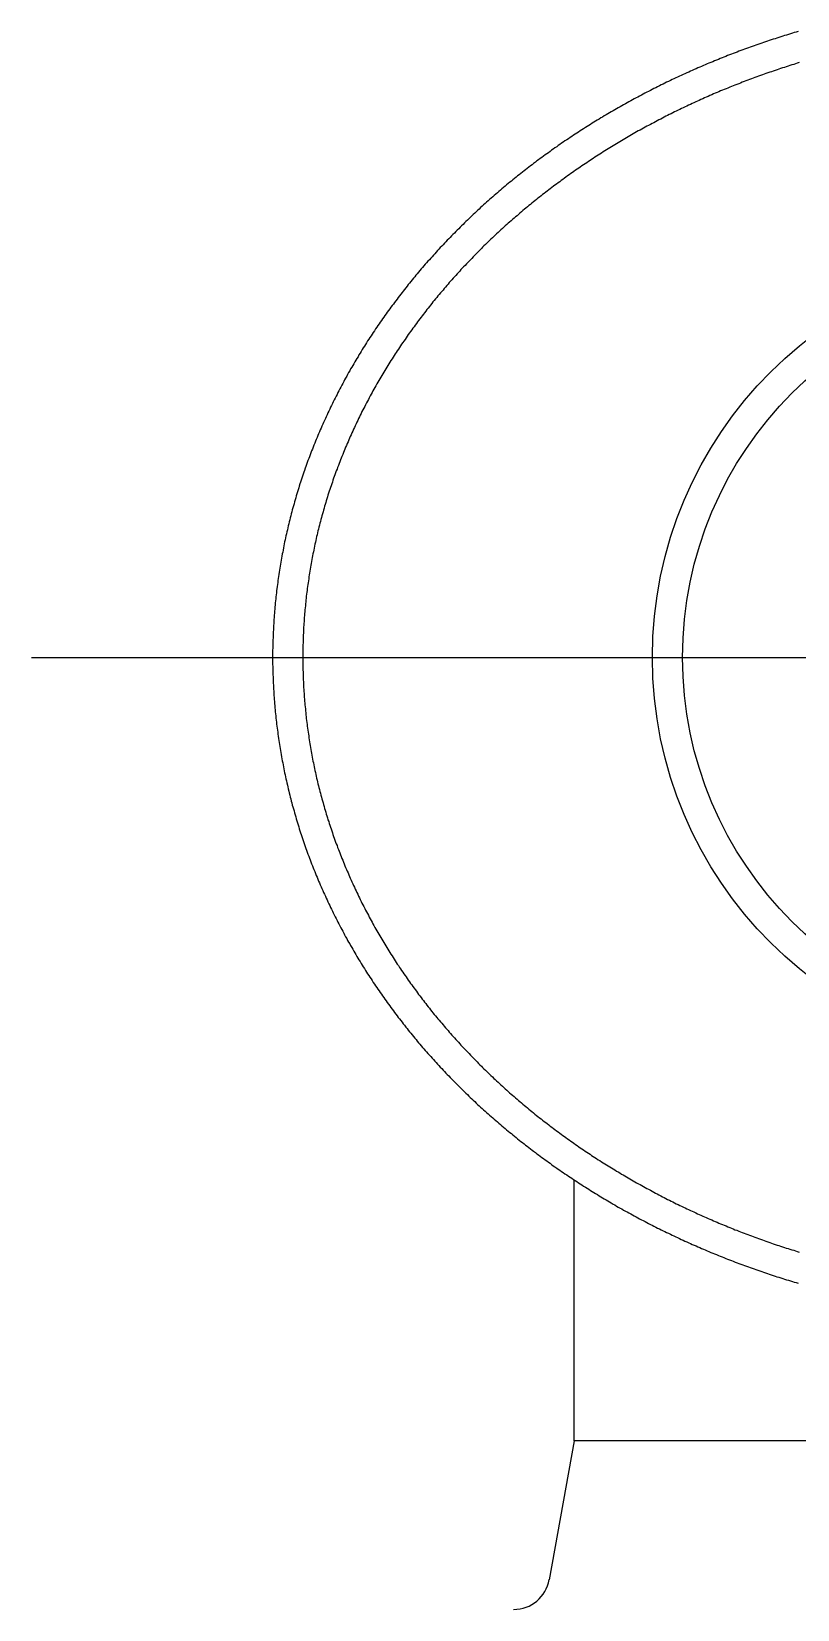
# Model space of a CAD drawing. Extents: x -36.1 to 45, y -45.6 to 7.6.
# Drawn here: x 27.97 to 34.32, y -7.9 to 5.19 of the extents above; entities that cross this region are included whole.
import ezdxf

# ---------------------------------------------------------------- set-up
doc = ezdxf.new("R2010")
doc.units = 0
doc.linetypes.add('CENTER', pattern=[50.8, 31.75, -6.35, 6.35, -6.35])
doc.layers.get('0').update_dxf_attribs({"linetype": 'CONTINUOUS'})
doc.layers.add('CENTER', color=1, linetype='CENTER')

msp = doc.modelspace()

# ---------------------------------------------------------------- linework, layer by layer
at = {"color": 7, "linetype": 'CONTINUOUS'}
for p, q in [((32.468, -6.5), (32.468, -4.335)), ((32.468, -6.5), (32.262, -7.653)), ((40.468, -6.5), (32.468, -6.5))]:
    msp.add_line(p, q, dxfattribs=at)
at = {"color": 7}
for points in [[(34.327, 5.193, 0), (34.311, 5.188, 0), (34.295, 5.184, 0), (34.279, 5.179, 0), (34.263, 5.174, 0), (34.247, 5.169, 0), (34.231, 5.164, 0), (34.215, 5.159, 0), (34.199, 5.154, 0), (34.183, 5.149, 0), (34.167, 5.144, 0), (34.151, 5.139, 0), (34.136, 5.134, 0), (34.12, 5.129, 0), (34.104, 5.123, 0), (34.088, 5.118, 0), (34.072, 5.113, 0), (34.056, 5.107, 0), (34.041, 5.102, 0), (34.025, 5.097, 0), (34.009, 5.091, 0), (33.993, 5.086, 0), (33.977, 5.08, 0), (33.962, 5.075, 0), (33.946, 5.069, 0), (33.93, 5.064, 0), (33.914, 5.058, 0), (33.899, 5.052, 0), (33.883, 5.046, 0), (33.867, 5.041, 0), (33.852, 5.035, 0), (33.836, 5.029, 0), (33.821, 5.023, 0), (33.805, 5.017, 0), (33.789, 5.011, 0), (33.774, 5.005, 0), (33.758, 4.999, 0), (33.742, 4.993, 0), (33.727, 4.987, 0), (33.711, 4.981, 0), (33.696, 4.975, 0), (33.68, 4.969, 0), (33.665, 4.962, 0), (33.649, 4.956, 0), (33.634, 4.95, 0), (33.618, 4.943, 0), (33.603, 4.937, 0), (33.587, 4.93, 0), (33.572, 4.924, 0), (33.557, 4.917, 0), (33.541, 4.911, 0), (33.526, 4.904, 0), (33.511, 4.898, 0), (33.495, 4.891, 0), (33.48, 4.884, 0), (33.465, 4.878, 0), (33.449, 4.871, 0), (33.434, 4.864, 0), (33.419, 4.857, 0), (33.403, 4.85, 0), (33.388, 4.843, 0), (33.373, 4.836, 0), (33.358, 4.829, 0), (33.342, 4.822, 0), (33.327, 4.815, 0), (33.312, 4.808, 0), (33.297, 4.801, 0), (33.282, 4.794, 0), (33.267, 4.787, 0), (33.251, 4.779, 0), (33.236, 4.772, 0), (33.221, 4.765, 0), (33.206, 4.757, 0), (33.191, 4.75, 0), (33.176, 4.742, 0), (33.161, 4.735, 0), (33.146, 4.727, 0), (33.131, 4.72, 0), (33.116, 4.712, 0), (33.101, 4.705, 0), (33.086, 4.697, 0), (33.071, 4.689, 0), (33.056, 4.682, 0), (33.042, 4.674, 0), (33.027, 4.666, 0), (33.012, 4.658, 0), (32.997, 4.65, 0), (32.982, 4.642, 0), (32.968, 4.634, 0), (32.953, 4.626, 0), (32.938, 4.618, 0), (32.923, 4.61, 0), (32.908, 4.602, 0), (32.894, 4.594, 0), (32.879, 4.586, 0), (32.864, 4.577, 0), (32.85, 4.569, 0), (32.835, 4.561, 0), (32.821, 4.552, 0), (32.806, 4.544, 0), (32.792, 4.536, 0), (32.777, 4.527, 0), (32.763, 4.519, 0), (32.748, 4.51, 0), (32.734, 4.502, 0), (32.719, 4.493, 0), (32.705, 4.484, 0), (32.69, 4.476, 0), (32.676, 4.467, 0), (32.661, 4.458, 0), (32.647, 4.449, 0), (32.633, 4.441, 0), (32.619, 4.432, 0), (32.604, 4.423, 0), (32.59, 4.414, 0), (32.576, 4.405, 0), (32.562, 4.396, 0), (32.547, 4.387, 0), (32.533, 4.378, 0), (32.519, 4.369, 0), (32.505, 4.359, 0), (32.491, 4.35, 0), (32.477, 4.341, 0), (32.463, 4.332, 0), (32.449, 4.322, 0), (32.435, 4.313, 0), (32.421, 4.304, 0), (32.407, 4.294, 0), (32.393, 4.285, 0), (32.379, 4.275, 0), (32.365, 4.266, 0), (32.351, 4.256, 0), (32.337, 4.247, 0), (32.324, 4.237, 0), (32.31, 4.227, 0), (32.296, 4.218, 0), (32.282, 4.208, 0), (32.269, 4.198, 0), (32.255, 4.188, 0), (32.241, 4.178, 0), (32.228, 4.169, 0), (32.214, 4.159, 0), (32.201, 4.149, 0), (32.187, 4.139, 0), (32.173, 4.129, 0), (32.16, 4.119, 0), (32.147, 4.108, 0), (32.133, 4.098, 0), (32.12, 4.088, 0), (32.106, 4.078, 0), (32.093, 4.068, 0), (32.08, 4.057, 0), (32.066, 4.047, 0), (32.053, 4.037, 0), (32.04, 4.026, 0), (32.027, 4.016, 0), (32.013, 4.005, 0), (32, 3.995, 0), (31.987, 3.984, 0), (31.974, 3.974, 0), (31.961, 3.963, 0), (31.948, 3.952, 0), (31.935, 3.942, 0), (31.922, 3.931, 0), (31.909, 3.92, 0), (31.896, 3.909, 0), (31.883, 3.899, 0), (31.87, 3.888, 0), (31.857, 3.877, 0), (31.845, 3.866, 0), (31.832, 3.855, 0), (31.819, 3.844, 0), (31.806, 3.833, 0), (31.794, 3.822, 0), (31.781, 3.811, 0), (31.768, 3.799, 0), (31.756, 3.788, 0), (31.743, 3.777, 0), (31.731, 3.766, 0), (31.718, 3.755, 0), (31.706, 3.743, 0), (31.693, 3.732, 0), (31.681, 3.72, 0), (31.668, 3.709, 0), (31.656, 3.698, 0), (31.644, 3.686, 0), (31.631, 3.675, 0), (31.619, 3.663, 0), (31.607, 3.651, 0), (31.595, 3.64, 0), (31.583, 3.628, 0), (31.571, 3.616, 0), (31.558, 3.605, 0), (31.547, 3.593, 0), (31.535, 3.581, 0), (31.523, 3.569, 0), (31.511, 3.557, 0), (31.499, 3.545, 0), (31.487, 3.533, 0), (31.475, 3.521, 0), (31.463, 3.509, 0), (31.451, 3.497, 0), (31.44, 3.485, 0), (31.428, 3.473, 0), (31.416, 3.461, 0), (31.405, 3.449, 0), (31.393, 3.436, 0), (31.381, 3.424, 0), (31.37, 3.412, 0), (31.358, 3.4, 0), (31.347, 3.387, 0), (31.335, 3.375, 0), (31.324, 3.362, 0), (31.313, 3.35, 0), (31.301, 3.337, 0), (31.29, 3.325, 0), (31.279, 3.312, 0), (31.268, 3.3, 0), (31.256, 3.287, 0), (31.245, 3.274, 0), (31.234, 3.262, 0), (31.223, 3.249, 0), (31.212, 3.236, 0), (31.201, 3.223, 0), (31.19, 3.21, 0), (31.179, 3.197, 0), (31.168, 3.184, 0), (31.157, 3.172, 0), (31.147, 3.159, 0), (31.136, 3.146, 0), (31.125, 3.132, 0), (31.114, 3.119, 0), (31.104, 3.106, 0), (31.093, 3.093, 0), (31.083, 3.08, 0), (31.072, 3.067, 0), (31.062, 3.053, 0), (31.051, 3.04, 0), (31.041, 3.027, 0), (31.03, 3.013, 0), (31.02, 3, 0), (31.01, 2.987, 0), (31, 2.973, 0), (30.989, 2.96, 0), (30.979, 2.946, 0), (30.969, 2.932, 0), (30.959, 2.919, 0), (30.949, 2.905, 0), (30.939, 2.892, 0), (30.929, 2.878, 0), (30.919, 2.864, 0), (30.909, 2.85, 0), (30.899, 2.837, 0), (30.889, 2.823, 0), (30.88, 2.809, 0), (30.87, 2.795, 0), (30.86, 2.781, 0), (30.851, 2.767, 0), (30.841, 2.753, 0), (30.831, 2.739, 0), (30.822, 2.725, 0), (30.812, 2.711, 0), (30.803, 2.697, 0), (30.794, 2.683, 0), (30.784, 2.668, 0), (30.775, 2.654, 0), (30.766, 2.64, 0), (30.756, 2.626, 0), (30.747, 2.611, 0), (30.738, 2.597, 0), (30.729, 2.582, 0), (30.72, 2.568, 0), (30.711, 2.554, 0), (30.702, 2.539, 0), (30.693, 2.525, 0), (30.684, 2.51, 0), (30.676, 2.495, 0), (30.667, 2.481, 0), (30.658, 2.466, 0), (30.649, 2.452, 0), (30.641, 2.437, 0), (30.632, 2.422, 0), (30.624, 2.407, 0), (30.615, 2.393, 0), (30.607, 2.378, 0), (30.598, 2.363, 0), (30.59, 2.348, 0), (30.582, 2.333, 0), (30.573, 2.318, 0), (30.565, 2.303, 0), (30.557, 2.288, 0), (30.549, 2.273, 0), (30.541, 2.258, 0), (30.533, 2.243, 0), (30.525, 2.228, 0), (30.517, 2.212, 0), (30.509, 2.197, 0), (30.502, 2.182, 0), (30.494, 2.167, 0), (30.486, 2.152, 0), (30.478, 2.136, 0), (30.471, 2.121, 0), (30.463, 2.106, 0), (30.456, 2.09, 0), (30.448, 2.075, 0), (30.441, 2.059, 0), (30.434, 2.044, 0), (30.426, 2.028, 0), (30.419, 2.013, 0), (30.412, 1.997, 0), (30.405, 1.982, 0), (30.398, 1.966, 0), (30.391, 1.95, 0), (30.384, 1.935, 0), (30.377, 1.919, 0), (30.37, 1.903, 0), (30.363, 1.888, 0), (30.356, 1.872, 0), (30.349, 1.856, 0), (30.343, 1.84, 0), (30.336, 1.825, 0), (30.33, 1.809, 0), (30.323, 1.793, 0), (30.317, 1.777, 0), (30.31, 1.761, 0), (30.304, 1.745, 0), (30.298, 1.729, 0), (30.291, 1.713, 0), (30.285, 1.697, 0), (30.279, 1.681, 0), (30.273, 1.665, 0), (30.267, 1.649, 0), (30.261, 1.633, 0), (30.255, 1.617, 0), (30.25, 1.601, 0), (30.244, 1.585, 0), (30.238, 1.569, 0), (30.232, 1.552, 0), (30.227, 1.536, 0), (30.221, 1.52, 0), (30.216, 1.504, 0), (30.21, 1.487, 0), (30.205, 1.471, 0), (30.2, 1.455, 0), (30.194, 1.439, 0), (30.189, 1.422, 0), (30.184, 1.406, 0), (30.179, 1.389, 0), (30.174, 1.373, 0), (30.169, 1.357, 0), (30.164, 1.34, 0), (30.159, 1.324, 0), (30.154, 1.307, 0), (30.15, 1.291, 0), (30.145, 1.274, 0), (30.14, 1.258, 0), (30.136, 1.241, 0), (30.131, 1.225, 0), (30.127, 1.208, 0), (30.122, 1.192, 0), (30.118, 1.175, 0), (30.114, 1.159, 0), (30.11, 1.142, 0), (30.105, 1.125, 0), (30.102, 1.109, 0), (30.097, 1.092, 0), (30.093, 1.075, 0), (30.09, 1.059, 0), (30.086, 1.042, 0), (30.082, 1.025, 0), (30.078, 1.009, 0), (30.075, 0.992, 0), (30.071, 0.975, 0), (30.067, 0.958, 0), (30.064, 0.942, 0), (30.061, 0.925, 0), (30.057, 0.908, 0), (30.054, 0.891, 0), (30.051, 0.874, 0), (30.048, 0.858, 0), (30.044, 0.841, 0), (30.041, 0.824, 0), (30.038, 0.807, 0), (30.035, 0.79, 0), (30.033, 0.773, 0), (30.03, 0.757, 0), (30.027, 0.74, 0), (30.024, 0.723, 0), (30.022, 0.706, 0), (30.019, 0.689, 0), (30.017, 0.672, 0), (30.014, 0.655, 0), (30.012, 0.638, 0), (30.01, 0.621, 0), (30.008, 0.604, 0), (30.005, 0.587, 0), (30.003, 0.57, 0), (30.001, 0.554, 0), (29.999, 0.537, 0), (29.997, 0.52, 0), (29.995, 0.503, 0), (29.994, 0.486, 0), (29.992, 0.469, 0), (29.99, 0.452, 0), (29.988, 0.435, 0), (29.987, 0.418, 0), (29.985, 0.401, 0), (29.984, 0.384, 0), (29.983, 0.367, 0), (29.981, 0.35, 0), (29.98, 0.332, 0), (29.979, 0.315, 0), (29.978, 0.298, 0), (29.977, 0.281, 0), (29.976, 0.264, 0), (29.975, 0.247, 0), (29.974, 0.23, 0), (29.973, 0.213, 0), (29.972, 0.196, 0), (29.971, 0.179, 0), (29.971, 0.162, 0), (29.97, 0.145, 0), (29.97, 0.128, 0), (29.969, 0.111, 0), (29.969, 0.094, 0), (29.969, 0.077, 0), (29.968, 0.06, 0), (29.968, 0.043, 0), (29.968, 0.026, 0), (29.968, 0.009, 0), (29.968, -0.009, 0), (29.968, -0.026, 0), (29.968, -0.043, 0), (29.968, -0.06, 0), (29.969, -0.077, 0), (29.969, -0.094, 0), (29.969, -0.111, 0), (29.97, -0.128, 0), (29.97, -0.145, 0), (29.971, -0.162, 0), (29.971, -0.179, 0), (29.972, -0.196, 0), (29.973, -0.213, 0), (29.974, -0.23, 0), (29.975, -0.247, 0), (29.976, -0.264, 0), (29.977, -0.281, 0), (29.978, -0.298, 0), (29.979, -0.315, 0), (29.98, -0.333, 0), (29.981, -0.35, 0), (29.983, -0.367, 0), (29.984, -0.384, 0), (29.985, -0.401, 0), (29.987, -0.418, 0), (29.988, -0.435, 0), (29.99, -0.452, 0), (29.992, -0.469, 0), (29.994, -0.486, 0), (29.995, -0.503, 0), (29.997, -0.52, 0), (29.999, -0.537, 0), (30.001, -0.554, 0), (30.003, -0.57, 0), (30.005, -0.587, 0), (30.007, -0.604, 0), (30.01, -0.621, 0), (30.012, -0.638, 0), (30.014, -0.655, 0), (30.017, -0.672, 0), (30.019, -0.689, 0), (30.022, -0.706, 0), (30.024, -0.723, 0), (30.027, -0.74, 0), (30.03, -0.757, 0), (30.033, -0.773, 0), (30.035, -0.79, 0), (30.038, -0.807, 0), (30.041, -0.824, 0), (30.044, -0.841, 0), (30.048, -0.858, 0), (30.051, -0.874, 0), (30.054, -0.891, 0), (30.057, -0.908, 0), (30.061, -0.925, 0), (30.064, -0.942, 0), (30.067, -0.958, 0), (30.071, -0.975, 0), (30.075, -0.992, 0), (30.078, -1.009, 0), (30.082, -1.025, 0), (30.086, -1.042, 0), (30.09, -1.059, 0), (30.093, -1.075, 0), (30.097, -1.092, 0), (30.102, -1.109, 0), (30.105, -1.125, 0), (30.11, -1.142, 0), (30.114, -1.159, 0), (30.118, -1.175, 0), (30.122, -1.192, 0), (30.127, -1.208, 0), (30.131, -1.225, 0), (30.136, -1.241, 0), (30.14, -1.258, 0), (30.145, -1.274, 0), (30.15, -1.291, 0), (30.154, -1.307, 0), (30.159, -1.324, 0), (30.164, -1.34, 0), (30.169, -1.357, 0), (30.174, -1.373, 0), (30.179, -1.389, 0), (30.184, -1.406, 0), (30.189, -1.422, 0), (30.194, -1.439, 0), (30.2, -1.455, 0), (30.205, -1.471, 0), (30.21, -1.487, 0), (30.216, -1.504, 0), (30.221, -1.52, 0), (30.227, -1.536, 0), (30.232, -1.552, 0), (30.238, -1.569, 0), (30.244, -1.585, 0), (30.25, -1.601, 0), (30.255, -1.617, 0), (30.261, -1.633, 0), (30.267, -1.649, 0), (30.273, -1.665, 0), (30.279, -1.681, 0), (30.285, -1.697, 0), (30.291, -1.713, 0), (30.298, -1.729, 0), (30.304, -1.745, 0), (30.31, -1.761, 0), (30.317, -1.777, 0), (30.323, -1.793, 0), (30.33, -1.809, 0), (30.336, -1.825, 0), (30.343, -1.84, 0), (30.349, -1.856, 0), (30.356, -1.872, 0), (30.363, -1.888, 0), (30.37, -1.903, 0), (30.377, -1.919, 0), (30.384, -1.935, 0), (30.39, -1.95, 0), (30.398, -1.966, 0), (30.405, -1.982, 0), (30.412, -1.997, 0), (30.419, -2.013, 0), (30.426, -2.028, 0), (30.433, -2.044, 0), (30.441, -2.059, 0), (30.448, -2.075, 0), (30.456, -2.09, 0), (30.463, -2.106, 0), (30.471, -2.121, 0), (30.478, -2.136, 0), (30.486, -2.152, 0), (30.494, -2.167, 0), (30.502, -2.182, 0), (30.509, -2.197, 0), (30.517, -2.212, 0), (30.525, -2.228, 0), (30.533, -2.243, 0), (30.541, -2.258, 0), (30.549, -2.273, 0), (30.557, -2.288, 0), (30.565, -2.303, 0), (30.573, -2.318, 0), (30.582, -2.333, 0), (30.59, -2.348, 0), (30.598, -2.363, 0), (30.607, -2.378, 0), (30.615, -2.392, 0), (30.624, -2.407, 0), (30.632, -2.422, 0), (30.641, -2.437, 0), (30.649, -2.451, 0), (30.658, -2.466, 0), (30.667, -2.481, 0), (30.675, -2.495, 0), (30.684, -2.51, 0), (30.693, -2.524, 0), (30.702, -2.539, 0), (30.711, -2.554, 0), (30.72, -2.568, 0), (30.729, -2.582, 0), (30.738, -2.597, 0), (30.747, -2.611, 0), (30.756, -2.625, 0), (30.766, -2.64, 0), (30.775, -2.654, 0), (30.784, -2.668, 0), (30.794, -2.682, 0), (30.803, -2.697, 0), (30.812, -2.711, 0), (30.822, -2.725, 0), (30.831, -2.739, 0), (30.841, -2.753, 0), (30.851, -2.767, 0), (30.86, -2.781, 0), (30.87, -2.795, 0), (30.88, -2.809, 0), (30.889, -2.823, 0), (30.899, -2.837, 0), (30.909, -2.85, 0), (30.919, -2.864, 0), (30.929, -2.878, 0), (30.939, -2.892, 0), (30.949, -2.905, 0), (30.959, -2.919, 0), (30.969, -2.933, 0), (30.979, -2.946, 0), (30.989, -2.96, 0), (31, -2.973, 0), (31.01, -2.987, 0), (31.02, -3, 0), (31.03, -3.013, 0), (31.041, -3.027, 0), (31.051, -3.04, 0), (31.062, -3.053, 0), (31.072, -3.067, 0), (31.083, -3.08, 0), (31.093, -3.093, 0), (31.104, -3.106, 0), (31.115, -3.119, 0), (31.125, -3.133, 0), (31.136, -3.146, 0), (31.147, -3.159, 0), (31.158, -3.172, 0), (31.168, -3.185, 0), (31.179, -3.197, 0), (31.19, -3.21, 0), (31.201, -3.223, 0), (31.212, -3.236, 0), (31.223, -3.249, 0), (31.234, -3.262, 0), (31.245, -3.274, 0), (31.256, -3.287, 0), (31.268, -3.3, 0), (31.279, -3.312, 0), (31.29, -3.325, 0), (31.301, -3.337, 0), (31.313, -3.35, 0), (31.324, -3.362, 0), (31.335, -3.375, 0), (31.347, -3.387, 0), (31.358, -3.4, 0), (31.37, -3.412, 0), (31.381, -3.424, 0), (31.393, -3.436, 0), (31.405, -3.449, 0), (31.416, -3.461, 0), (31.428, -3.473, 0), (31.44, -3.485, 0), (31.451, -3.497, 0), (31.463, -3.509, 0), (31.475, -3.521, 0), (31.487, -3.533, 0), (31.499, -3.545, 0), (31.511, -3.557, 0), (31.523, -3.569, 0), (31.535, -3.581, 0), (31.547, -3.593, 0), (31.558, -3.605, 0), (31.571, -3.616, 0), (31.583, -3.628, 0), (31.595, -3.64, 0), (31.607, -3.651, 0), (31.619, -3.663, 0), (31.631, -3.675, 0), (31.644, -3.686, 0), (31.656, -3.698, 0), (31.668, -3.709, 0), (31.681, -3.72, 0), (31.693, -3.732, 0), (31.706, -3.743, 0), (31.718, -3.755, 0), (31.731, -3.766, 0), (31.743, -3.777, 0), (31.756, -3.788, 0), (31.768, -3.799, 0), (31.781, -3.811, 0), (31.794, -3.822, 0), (31.806, -3.833, 0), (31.819, -3.844, 0), (31.832, -3.855, 0), (31.845, -3.866, 0), (31.857, -3.877, 0), (31.87, -3.888, 0), (31.883, -3.899, 0), (31.896, -3.909, 0), (31.909, -3.92, 0), (31.922, -3.931, 0), (31.935, -3.942, 0), (31.948, -3.952, 0), (31.961, -3.963, 0), (31.974, -3.974, 0), (31.987, -3.984, 0), (32, -3.995, 0), (32.013, -4.005, 0), (32.027, -4.016, 0), (32.04, -4.026, 0), (32.053, -4.037, 0), (32.066, -4.047, 0), (32.08, -4.057, 0), (32.093, -4.068, 0), (32.106, -4.078, 0), (32.12, -4.088, 0), (32.133, -4.098, 0), (32.147, -4.108, 0), (32.16, -4.119, 0), (32.173, -4.129, 0), (32.187, -4.139, 0), (32.2, -4.149, 0), (32.214, -4.159, 0), (32.228, -4.169, 0), (32.241, -4.178, 0), (32.255, -4.188, 0), (32.269, -4.198, 0), (32.282, -4.208, 0), (32.296, -4.218, 0), (32.31, -4.227, 0), (32.324, -4.237, 0), (32.337, -4.247, 0), (32.351, -4.256, 0), (32.365, -4.266, 0), (32.379, -4.275, 0), (32.393, -4.285, 0), (32.407, -4.294, 0), (32.421, -4.304, 0), (32.435, -4.313, 0), (32.449, -4.322, 0), (32.463, -4.332, 0), (32.477, -4.341, 0), (32.491, -4.35, 0), (32.505, -4.359, 0), (32.519, -4.369, 0), (32.533, -4.378, 0), (32.547, -4.387, 0), (32.562, -4.396, 0), (32.576, -4.405, 0), (32.59, -4.414, 0), (32.604, -4.423, 0), (32.619, -4.432, 0), (32.633, -4.441, 0), (32.647, -4.449, 0), (32.662, -4.458, 0), (32.676, -4.467, 0), (32.69, -4.476, 0), (32.705, -4.484, 0), (32.719, -4.493, 0), (32.734, -4.502, 0), (32.748, -4.51, 0), (32.763, -4.519, 0), (32.777, -4.527, 0), (32.792, -4.536, 0), (32.806, -4.544, 0), (32.821, -4.553, 0), (32.835, -4.561, 0), (32.85, -4.569, 0), (32.865, -4.577, 0), (32.879, -4.586, 0), (32.894, -4.594, 0), (32.909, -4.602, 0), (32.923, -4.61, 0), (32.938, -4.618, 0), (32.953, -4.626, 0), (32.968, -4.634, 0), (32.982, -4.642, 0), (32.997, -4.65, 0), (33.012, -4.658, 0), (33.027, -4.666, 0), (33.042, -4.674, 0), (33.057, -4.682, 0), (33.072, -4.689, 0), (33.086, -4.697, 0), (33.101, -4.705, 0), (33.116, -4.712, 0), (33.131, -4.72, 0), (33.146, -4.728, 0), (33.161, -4.735, 0), (33.176, -4.743, 0), (33.191, -4.75, 0), (33.206, -4.757, 0), (33.221, -4.765, 0), (33.236, -4.772, 0), (33.252, -4.779, 0), (33.267, -4.787, 0), (33.282, -4.794, 0), (33.297, -4.801, 0), (33.312, -4.808, 0), (33.327, -4.815, 0), (33.343, -4.822, 0), (33.358, -4.829, 0), (33.373, -4.836, 0), (33.388, -4.843, 0), (33.403, -4.85, 0), (33.419, -4.857, 0), (33.434, -4.864, 0), (33.449, -4.871, 0), (33.465, -4.878, 0), (33.48, -4.884, 0), (33.495, -4.891, 0), (33.511, -4.898, 0), (33.526, -4.904, 0), (33.541, -4.911, 0), (33.557, -4.917, 0), (33.572, -4.924, 0), (33.587, -4.93, 0), (33.603, -4.937, 0), (33.618, -4.943, 0), (33.634, -4.95, 0), (33.649, -4.956, 0), (33.665, -4.962, 0), (33.68, -4.969, 0), (33.696, -4.975, 0), (33.711, -4.981, 0), (33.727, -4.987, 0), (33.742, -4.993, 0), (33.758, -4.999, 0), (33.774, -5.005, 0), (33.789, -5.011, 0), (33.805, -5.017, 0), (33.821, -5.023, 0), (33.836, -5.029, 0), (33.852, -5.035, 0), (33.867, -5.041, 0), (33.883, -5.046, 0), (33.899, -5.052, 0), (33.914, -5.058, 0), (33.93, -5.064, 0), (33.946, -5.069, 0), (33.962, -5.075, 0), (33.977, -5.08, 0), (33.993, -5.086, 0), (34.009, -5.091, 0), (34.025, -5.097, 0), (34.041, -5.102, 0), (34.056, -5.107, 0), (34.072, -5.113, 0), (34.088, -5.118, 0), (34.104, -5.123, 0), (34.12, -5.129, 0), (34.136, -5.134, 0), (34.151, -5.139, 0), (34.167, -5.144, 0), (34.183, -5.149, 0), (34.199, -5.154, 0), (34.215, -5.159, 0), (34.231, -5.164, 0), (34.247, -5.169, 0), (34.263, -5.174, 0), (34.279, -5.179, 0), (34.295, -5.184, 0), (34.311, -5.188, 0), (34.327, -5.193, 0)], [(34.336, 4.935, 0), (34.32, 4.93, 0), (34.305, 4.925, 0), (34.29, 4.92, 0), (34.274, 4.916, 0), (34.259, 4.911, 0), (34.244, 4.906, 0), (34.228, 4.901, 0), (34.213, 4.896, 0), (34.198, 4.891, 0), (34.182, 4.886, 0), (34.167, 4.881, 0), (34.152, 4.876, 0), (34.136, 4.871, 0), (34.121, 4.865, 0), (34.106, 4.86, 0), (34.091, 4.855, 0), (34.075, 4.85, 0), (34.06, 4.844, 0), (34.045, 4.839, 0), (34.03, 4.834, 0), (34.015, 4.828, 0), (33.999, 4.823, 0), (33.984, 4.817, 0), (33.969, 4.812, 0), (33.954, 4.806, 0), (33.939, 4.801, 0), (33.924, 4.795, 0), (33.909, 4.789, 0), (33.894, 4.784, 0), (33.879, 4.778, 0), (33.864, 4.772, 0), (33.849, 4.766, 0), (33.834, 4.76, 0), (33.819, 4.754, 0), (33.803, 4.748, 0), (33.788, 4.743, 0), (33.774, 4.737, 0), (33.759, 4.731, 0), (33.744, 4.724, 0), (33.729, 4.718, 0), (33.714, 4.712, 0), (33.699, 4.706, 0), (33.684, 4.7, 0), (33.669, 4.694, 0), (33.654, 4.687, 0), (33.639, 4.681, 0), (33.625, 4.675, 0), (33.61, 4.668, 0), (33.595, 4.662, 0), (33.58, 4.655, 0), (33.565, 4.649, 0), (33.551, 4.642, 0), (33.536, 4.636, 0), (33.521, 4.629, 0), (33.506, 4.622, 0), (33.492, 4.616, 0), (33.477, 4.609, 0), (33.462, 4.602, 0), (33.448, 4.596, 0), (33.433, 4.589, 0), (33.418, 4.582, 0), (33.404, 4.575, 0), (33.389, 4.568, 0), (33.374, 4.561, 0), (33.36, 4.554, 0), (33.345, 4.547, 0), (33.331, 4.54, 0), (33.316, 4.533, 0), (33.302, 4.526, 0), (33.287, 4.519, 0), (33.273, 4.511, 0), (33.258, 4.504, 0), (33.244, 4.497, 0), (33.23, 4.49, 0), (33.215, 4.482, 0), (33.201, 4.475, 0), (33.187, 4.467, 0), (33.172, 4.46, 0), (33.158, 4.452, 0), (33.144, 4.445, 0), (33.129, 4.437, 0), (33.115, 4.43, 0), (33.101, 4.422, 0), (33.086, 4.414, 0), (33.072, 4.407, 0), (33.058, 4.399, 0), (33.044, 4.391, 0), (33.03, 4.383, 0), (33.016, 4.375, 0), (33.001, 4.368, 0), (32.987, 4.36, 0), (32.973, 4.352, 0), (32.959, 4.344, 0), (32.945, 4.336, 0), (32.931, 4.328, 0), (32.917, 4.319, 0), (32.903, 4.311, 0), (32.889, 4.303, 0), (32.875, 4.295, 0), (32.861, 4.287, 0), (32.847, 4.278, 0), (32.833, 4.27, 0), (32.82, 4.262, 0), (32.806, 4.253, 0), (32.792, 4.245, 0), (32.778, 4.236, 0), (32.764, 4.228, 0), (32.751, 4.219, 0), (32.737, 4.211, 0), (32.723, 4.202, 0), (32.709, 4.194, 0), (32.696, 4.185, 0), (32.682, 4.176, 0), (32.669, 4.168, 0), (32.655, 4.159, 0), (32.641, 4.15, 0), (32.628, 4.141, 0), (32.614, 4.132, 0), (32.601, 4.123, 0), (32.587, 4.114, 0), (32.574, 4.105, 0), (32.56, 4.096, 0), (32.547, 4.087, 0), (32.534, 4.078, 0), (32.52, 4.069, 0), (32.507, 4.06, 0), (32.494, 4.051, 0), (32.48, 4.042, 0), (32.467, 4.032, 0), (32.454, 4.023, 0), (32.441, 4.014, 0), (32.427, 4.004, 0), (32.414, 3.995, 0), (32.401, 3.985, 0), (32.388, 3.976, 0), (32.375, 3.966, 0), (32.362, 3.957, 0), (32.349, 3.947, 0), (32.336, 3.938, 0), (32.323, 3.928, 0), (32.31, 3.918, 0), (32.297, 3.909, 0), (32.284, 3.899, 0), (32.271, 3.889, 0), (32.258, 3.879, 0), (32.245, 3.87, 0), (32.233, 3.86, 0), (32.22, 3.85, 0), (32.207, 3.84, 0), (32.194, 3.83, 0), (32.182, 3.82, 0), (32.169, 3.81, 0), (32.157, 3.8, 0), (32.144, 3.789, 0), (32.131, 3.779, 0), (32.119, 3.769, 0), (32.106, 3.759, 0), (32.094, 3.749, 0), (32.081, 3.738, 0), (32.069, 3.728, 0), (32.056, 3.718, 0), (32.044, 3.707, 0), (32.032, 3.697, 0), (32.019, 3.686, 0), (32.007, 3.676, 0), (31.995, 3.665, 0), (31.983, 3.655, 0), (31.971, 3.644, 0), (31.958, 3.634, 0), (31.946, 3.623, 0), (31.934, 3.612, 0), (31.922, 3.602, 0), (31.91, 3.591, 0), (31.898, 3.58, 0), (31.886, 3.569, 0), (31.874, 3.558, 0), (31.862, 3.547, 0), (31.85, 3.537, 0), (31.838, 3.526, 0), (31.826, 3.515, 0), (31.815, 3.504, 0), (31.803, 3.493, 0), (31.791, 3.481, 0), (31.779, 3.47, 0), (31.768, 3.459, 0), (31.756, 3.448, 0), (31.745, 3.437, 0), (31.733, 3.426, 0), (31.721, 3.414, 0), (31.71, 3.403, 0), (31.699, 3.392, 0), (31.687, 3.38, 0), (31.676, 3.369, 0), (31.664, 3.357, 0), (31.653, 3.346, 0), (31.642, 3.334, 0), (31.63, 3.323, 0), (31.619, 3.311, 0), (31.608, 3.3, 0), (31.597, 3.288, 0), (31.586, 3.276, 0), (31.575, 3.265, 0), (31.564, 3.253, 0), (31.552, 3.241, 0), (31.541, 3.229, 0), (31.53, 3.218, 0), (31.52, 3.206, 0), (31.509, 3.194, 0), (31.498, 3.182, 0), (31.487, 3.17, 0), (31.476, 3.158, 0), (31.465, 3.146, 0), (31.455, 3.134, 0), (31.444, 3.122, 0), (31.433, 3.11, 0), (31.423, 3.097, 0), (31.412, 3.085, 0), (31.402, 3.073, 0), (31.391, 3.061, 0), (31.381, 3.048, 0), (31.37, 3.036, 0), (31.36, 3.024, 0), (31.349, 3.011, 0), (31.339, 2.999, 0), (31.329, 2.987, 0), (31.319, 2.974, 0), (31.308, 2.962, 0), (31.298, 2.949, 0), (31.288, 2.936, 0), (31.278, 2.924, 0), (31.268, 2.911, 0), (31.258, 2.899, 0), (31.248, 2.886, 0), (31.238, 2.873, 0), (31.228, 2.86, 0), (31.218, 2.848, 0), (31.208, 2.835, 0), (31.199, 2.822, 0), (31.189, 2.809, 0), (31.179, 2.796, 0), (31.169, 2.783, 0), (31.16, 2.77, 0), (31.15, 2.757, 0), (31.141, 2.744, 0), (31.131, 2.731, 0), (31.122, 2.718, 0), (31.112, 2.705, 0), (31.103, 2.692, 0), (31.093, 2.678, 0), (31.084, 2.665, 0), (31.075, 2.652, 0), (31.066, 2.639, 0), (31.056, 2.625, 0), (31.047, 2.612, 0), (31.038, 2.599, 0), (31.029, 2.585, 0), (31.02, 2.572, 0), (31.011, 2.558, 0), (31.002, 2.545, 0), (30.993, 2.531, 0), (30.984, 2.518, 0), (30.976, 2.504, 0), (30.967, 2.49, 0), (30.958, 2.477, 0), (30.949, 2.463, 0), (30.941, 2.449, 0), (30.932, 2.436, 0), (30.924, 2.422, 0), (30.915, 2.408, 0), (30.907, 2.394, 0), (30.898, 2.38, 0), (30.89, 2.367, 0), (30.881, 2.353, 0), (30.873, 2.339, 0), (30.865, 2.325, 0), (30.857, 2.311, 0), (30.849, 2.297, 0), (30.84, 2.283, 0), (30.832, 2.269, 0), (30.824, 2.254, 0), (30.816, 2.24, 0), (30.808, 2.226, 0), (30.8, 2.212, 0), (30.793, 2.198, 0), (30.785, 2.183, 0), (30.777, 2.169, 0), (30.769, 2.155, 0), (30.762, 2.14, 0), (30.754, 2.126, 0), (30.747, 2.112, 0), (30.739, 2.097, 0), (30.732, 2.083, 0), (30.724, 2.068, 0), (30.717, 2.054, 0), (30.709, 2.039, 0), (30.702, 2.025, 0), (30.695, 2.01, 0), (30.688, 1.996, 0), (30.681, 1.981, 0), (30.674, 1.966, 0), (30.666, 1.952, 0), (30.66, 1.937, 0), (30.653, 1.922, 0), (30.646, 1.907, 0), (30.639, 1.893, 0), (30.632, 1.878, 0), (30.625, 1.863, 0), (30.619, 1.848, 0), (30.612, 1.833, 0), (30.605, 1.818, 0), (30.599, 1.804, 0), (30.593, 1.789, 0), (30.586, 1.774, 0), (30.58, 1.759, 0), (30.573, 1.744, 0), (30.567, 1.729, 0), (30.561, 1.714, 0), (30.555, 1.699, 0), (30.549, 1.683, 0), (30.543, 1.668, 0), (30.537, 1.653, 0), (30.531, 1.638, 0), (30.525, 1.623, 0), (30.519, 1.608, 0), (30.513, 1.593, 0), (30.507, 1.577, 0), (30.502, 1.562, 0), (30.496, 1.547, 0), (30.49, 1.532, 0), (30.485, 1.516, 0), (30.479, 1.501, 0), (30.474, 1.486, 0), (30.468, 1.47, 0), (30.463, 1.455, 0), (30.458, 1.44, 0), (30.453, 1.424, 0), (30.448, 1.409, 0), (30.442, 1.393, 0), (30.437, 1.378, 0), (30.432, 1.362, 0), (30.427, 1.347, 0), (30.423, 1.331, 0), (30.418, 1.316, 0), (30.413, 1.3, 0), (30.408, 1.285, 0), (30.404, 1.269, 0), (30.399, 1.254, 0), (30.395, 1.238, 0), (30.39, 1.222, 0), (30.386, 1.207, 0), (30.381, 1.191, 0), (30.377, 1.175, 0), (30.373, 1.16, 0), (30.368, 1.144, 0), (30.364, 1.128, 0), (30.36, 1.113, 0), (30.356, 1.097, 0), (30.352, 1.081, 0), (30.348, 1.065, 0), (30.344, 1.05, 0), (30.341, 1.034, 0), (30.337, 1.018, 0), (30.333, 1.002, 0), (30.329, 0.986, 0), (30.326, 0.971, 0), (30.322, 0.955, 0), (30.319, 0.939, 0), (30.316, 0.923, 0), (30.312, 0.907, 0), (30.309, 0.891, 0), (30.306, 0.875, 0), (30.302, 0.86, 0), (30.299, 0.844, 0), (30.296, 0.828, 0), (30.293, 0.812, 0), (30.29, 0.796, 0), (30.288, 0.78, 0), (30.285, 0.764, 0), (30.282, 0.748, 0), (30.279, 0.732, 0), (30.277, 0.716, 0), (30.274, 0.7, 0), (30.271, 0.684, 0), (30.269, 0.668, 0), (30.267, 0.652, 0), (30.264, 0.636, 0), (30.262, 0.62, 0), (30.26, 0.604, 0), (30.258, 0.588, 0), (30.255, 0.572, 0), (30.253, 0.556, 0), (30.251, 0.54, 0), (30.249, 0.524, 0), (30.247, 0.508, 0), (30.246, 0.492, 0), (30.244, 0.476, 0), (30.242, 0.46, 0), (30.24, 0.443, 0), (30.239, 0.427, 0), (30.237, 0.411, 0), (30.236, 0.395, 0), (30.234, 0.379, 0), (30.233, 0.363, 0), (30.232, 0.347, 0), (30.23, 0.331, 0), (30.229, 0.315, 0), (30.228, 0.299, 0), (30.227, 0.282, 0), (30.226, 0.266, 0), (30.225, 0.25, 0), (30.224, 0.234, 0), (30.223, 0.218, 0), (30.223, 0.202, 0), (30.222, 0.186, 0), (30.221, 0.169, 0), (30.221, 0.153, 0), (30.22, 0.137, 0), (30.22, 0.121, 0), (30.219, 0.105, 0), (30.219, 0.089, 0), (30.219, 0.073, 0), (30.218, 0.056, 0), (30.218, 0.04, 0), (30.218, 0.024, 0), (30.218, 0.008, 0), (30.218, -0.008, 0), (30.218, -0.024, 0), (30.218, -0.04, 0), (30.218, -0.057, 0), (30.219, -0.073, 0), (30.219, -0.089, 0), (30.219, -0.105, 0), (30.22, -0.121, 0), (30.22, -0.137, 0), (30.221, -0.153, 0), (30.221, -0.17, 0), (30.222, -0.186, 0), (30.223, -0.202, 0), (30.223, -0.218, 0), (30.224, -0.234, 0), (30.225, -0.25, 0), (30.226, -0.266, 0), (30.227, -0.282, 0), (30.228, -0.299, 0), (30.229, -0.315, 0), (30.23, -0.331, 0), (30.232, -0.347, 0), (30.233, -0.363, 0), (30.234, -0.379, 0), (30.236, -0.395, 0), (30.237, -0.411, 0), (30.239, -0.427, 0), (30.24, -0.443, 0), (30.242, -0.46, 0), (30.244, -0.476, 0), (30.246, -0.492, 0), (30.247, -0.508, 0), (30.249, -0.524, 0), (30.251, -0.54, 0), (30.253, -0.556, 0), (30.255, -0.572, 0), (30.258, -0.588, 0), (30.26, -0.604, 0), (30.262, -0.62, 0), (30.264, -0.636, 0), (30.267, -0.652, 0), (30.269, -0.668, 0), (30.271, -0.684, 0), (30.274, -0.7, 0), (30.276, -0.716, 0), (30.279, -0.732, 0), (30.282, -0.748, 0), (30.285, -0.764, 0), (30.288, -0.78, 0), (30.29, -0.796, 0), (30.293, -0.812, 0), (30.296, -0.828, 0), (30.299, -0.844, 0), (30.302, -0.86, 0), (30.306, -0.875, 0), (30.309, -0.891, 0), (30.312, -0.907, 0), (30.316, -0.923, 0), (30.319, -0.939, 0), (30.322, -0.955, 0), (30.326, -0.971, 0), (30.329, -0.986, 0), (30.333, -1.002, 0), (30.337, -1.018, 0), (30.341, -1.034, 0), (30.344, -1.05, 0), (30.348, -1.065, 0), (30.352, -1.081, 0), (30.356, -1.097, 0), (30.36, -1.113, 0), (30.364, -1.128, 0), (30.368, -1.144, 0), (30.373, -1.16, 0), (30.377, -1.175, 0), (30.381, -1.191, 0), (30.386, -1.207, 0), (30.39, -1.222, 0), (30.395, -1.238, 0), (30.399, -1.254, 0), (30.404, -1.269, 0), (30.408, -1.285, 0), (30.413, -1.3, 0), (30.418, -1.316, 0), (30.423, -1.331, 0), (30.427, -1.347, 0), (30.433, -1.362, 0), (30.437, -1.378, 0), (30.442, -1.393, 0), (30.448, -1.409, 0), (30.453, -1.424, 0), (30.458, -1.44, 0), (30.463, -1.455, 0), (30.468, -1.47, 0), (30.474, -1.486, 0), (30.479, -1.501, 0), (30.485, -1.516, 0), (30.49, -1.532, 0), (30.496, -1.547, 0), (30.502, -1.562, 0), (30.507, -1.577, 0), (30.513, -1.593, 0), (30.519, -1.608, 0), (30.525, -1.623, 0), (30.531, -1.638, 0), (30.537, -1.653, 0), (30.543, -1.668, 0), (30.549, -1.684, 0), (30.555, -1.699, 0), (30.561, -1.714, 0), (30.567, -1.729, 0), (30.573, -1.744, 0), (30.58, -1.759, 0), (30.586, -1.774, 0), (30.593, -1.789, 0), (30.599, -1.804, 0), (30.605, -1.818, 0), (30.612, -1.833, 0), (30.619, -1.848, 0), (30.625, -1.863, 0), (30.632, -1.878, 0), (30.639, -1.893, 0), (30.646, -1.907, 0), (30.653, -1.922, 0), (30.66, -1.937, 0), (30.666, -1.952, 0), (30.674, -1.966, 0), (30.681, -1.981, 0), (30.688, -1.996, 0), (30.695, -2.01, 0), (30.702, -2.025, 0), (30.709, -2.039, 0), (30.717, -2.054, 0), (30.724, -2.068, 0), (30.732, -2.083, 0), (30.739, -2.097, 0), (30.747, -2.112, 0), (30.754, -2.126, 0), (30.762, -2.14, 0), (30.769, -2.155, 0), (30.777, -2.169, 0), (30.785, -2.183, 0), (30.793, -2.198, 0), (30.8, -2.212, 0), (30.808, -2.226, 0), (30.816, -2.24, 0), (30.824, -2.254, 0), (30.832, -2.268, 0), (30.84, -2.283, 0), (30.849, -2.297, 0), (30.857, -2.311, 0), (30.865, -2.325, 0), (30.873, -2.339, 0), (30.881, -2.353, 0), (30.89, -2.366, 0), (30.898, -2.38, 0), (30.907, -2.394, 0), (30.915, -2.408, 0), (30.924, -2.422, 0), (30.932, -2.436, 0), (30.941, -2.449, 0), (30.949, -2.463, 0), (30.958, -2.477, 0), (30.967, -2.49, 0), (30.976, -2.504, 0), (30.984, -2.518, 0), (30.993, -2.531, 0), (31.002, -2.545, 0), (31.011, -2.558, 0), (31.02, -2.572, 0), (31.029, -2.585, 0), (31.038, -2.599, 0), (31.047, -2.612, 0), (31.056, -2.625, 0), (31.066, -2.639, 0), (31.075, -2.652, 0), (31.084, -2.665, 0), (31.093, -2.678, 0), (31.103, -2.692, 0), (31.112, -2.705, 0), (31.122, -2.718, 0), (31.131, -2.731, 0), (31.141, -2.744, 0), (31.15, -2.757, 0), (31.16, -2.77, 0), (31.169, -2.783, 0), (31.179, -2.796, 0), (31.189, -2.809, 0), (31.199, -2.822, 0), (31.209, -2.835, 0), (31.218, -2.848, 0), (31.228, -2.86, 0), (31.238, -2.873, 0), (31.248, -2.886, 0), (31.258, -2.899, 0), (31.268, -2.911, 0), (31.278, -2.924, 0), (31.288, -2.937, 0), (31.298, -2.949, 0), (31.308, -2.962, 0), (31.319, -2.974, 0), (31.329, -2.987, 0), (31.339, -2.999, 0), (31.35, -3.011, 0), (31.36, -3.024, 0), (31.37, -3.036, 0), (31.381, -3.049, 0), (31.391, -3.061, 0), (31.402, -3.073, 0), (31.412, -3.085, 0), (31.423, -3.097, 0), (31.433, -3.11, 0), (31.444, -3.122, 0), (31.455, -3.134, 0), (31.465, -3.146, 0), (31.476, -3.158, 0), (31.487, -3.17, 0), (31.498, -3.182, 0), (31.509, -3.194, 0), (31.52, -3.206, 0), (31.53, -3.218, 0), (31.541, -3.229, 0), (31.552, -3.241, 0), (31.564, -3.253, 0), (31.575, -3.265, 0), (31.586, -3.276, 0), (31.597, -3.288, 0), (31.608, -3.3, 0), (31.619, -3.311, 0), (31.63, -3.323, 0), (31.642, -3.334, 0), (31.653, -3.346, 0), (31.664, -3.357, 0), (31.676, -3.369, 0), (31.687, -3.38, 0), (31.699, -3.392, 0), (31.71, -3.403, 0), (31.721, -3.414, 0), (31.733, -3.426, 0), (31.745, -3.437, 0), (31.756, -3.448, 0), (31.768, -3.459, 0), (31.779, -3.47, 0), (31.791, -3.481, 0), (31.803, -3.493, 0), (31.815, -3.504, 0), (31.826, -3.515, 0), (31.838, -3.526, 0), (31.85, -3.537, 0), (31.862, -3.548, 0), (31.874, -3.558, 0), (31.886, -3.569, 0), (31.898, -3.58, 0), (31.91, -3.591, 0), (31.922, -3.602, 0), (31.934, -3.612, 0), (31.946, -3.623, 0), (31.958, -3.634, 0), (31.971, -3.644, 0), (31.983, -3.655, 0), (31.995, -3.665, 0), (32.007, -3.676, 0), (32.019, -3.686, 0), (32.032, -3.697, 0), (32.044, -3.707, 0), (32.056, -3.718, 0), (32.069, -3.728, 0), (32.081, -3.738, 0), (32.094, -3.749, 0), (32.106, -3.759, 0), (32.119, -3.769, 0), (32.131, -3.779, 0), (32.144, -3.789, 0), (32.157, -3.8, 0), (32.169, -3.81, 0), (32.182, -3.82, 0), (32.194, -3.83, 0), (32.207, -3.84, 0), (32.22, -3.85, 0), (32.233, -3.86, 0), (32.245, -3.869, 0), (32.258, -3.879, 0), (32.271, -3.889, 0), (32.284, -3.899, 0), (32.297, -3.909, 0), (32.31, -3.918, 0), (32.323, -3.928, 0), (32.336, -3.938, 0), (32.349, -3.947, 0), (32.362, -3.957, 0), (32.375, -3.966, 0), (32.388, -3.976, 0), (32.401, -3.985, 0), (32.414, -3.995, 0), (32.427, -4.004, 0), (32.441, -4.014, 0), (32.454, -4.023, 0), (32.467, -4.032, 0), (32.48, -4.042, 0), (32.494, -4.051, 0), (32.507, -4.06, 0), (32.52, -4.069, 0), (32.534, -4.078, 0), (32.547, -4.087, 0), (32.56, -4.096, 0), (32.574, -4.105, 0), (32.587, -4.114, 0), (32.601, -4.123, 0), (32.614, -4.132, 0), (32.628, -4.141, 0), (32.641, -4.15, 0), (32.655, -4.159, 0), (32.669, -4.168, 0), (32.682, -4.176, 0), (32.696, -4.185, 0), (32.709, -4.194, 0), (32.723, -4.202, 0), (32.737, -4.211, 0), (32.751, -4.219, 0), (32.764, -4.228, 0), (32.778, -4.236, 0), (32.792, -4.245, 0), (32.806, -4.253, 0), (32.82, -4.262, 0), (32.834, -4.27, 0), (32.847, -4.278, 0), (32.861, -4.287, 0), (32.875, -4.295, 0), (32.889, -4.303, 0), (32.903, -4.311, 0), (32.917, -4.319, 0), (32.931, -4.328, 0), (32.945, -4.336, 0), (32.959, -4.344, 0), (32.973, -4.352, 0), (32.987, -4.36, 0), (33.002, -4.368, 0), (33.016, -4.375, 0), (33.03, -4.383, 0), (33.044, -4.391, 0), (33.058, -4.399, 0), (33.072, -4.407, 0), (33.087, -4.414, 0), (33.101, -4.422, 0), (33.115, -4.43, 0), (33.129, -4.437, 0), (33.144, -4.445, 0), (33.158, -4.452, 0), (33.172, -4.46, 0), (33.187, -4.467, 0), (33.201, -4.475, 0), (33.215, -4.482, 0), (33.23, -4.49, 0), (33.244, -4.497, 0), (33.259, -4.504, 0), (33.273, -4.511, 0), (33.288, -4.519, 0), (33.302, -4.526, 0), (33.316, -4.533, 0), (33.331, -4.54, 0), (33.346, -4.547, 0), (33.36, -4.554, 0), (33.375, -4.561, 0), (33.389, -4.568, 0), (33.404, -4.575, 0), (33.418, -4.582, 0), (33.433, -4.589, 0), (33.448, -4.596, 0), (33.462, -4.602, 0), (33.477, -4.609, 0), (33.492, -4.616, 0), (33.506, -4.623, 0), (33.521, -4.629, 0), (33.536, -4.636, 0), (33.551, -4.642, 0), (33.565, -4.649, 0), (33.58, -4.655, 0), (33.595, -4.662, 0), (33.61, -4.668, 0), (33.625, -4.675, 0), (33.639, -4.681, 0), (33.654, -4.687, 0), (33.669, -4.694, 0), (33.684, -4.7, 0), (33.699, -4.706, 0), (33.714, -4.712, 0), (33.729, -4.718, 0), (33.744, -4.724, 0), (33.759, -4.731, 0), (33.773, -4.737, 0), (33.788, -4.743, 0), (33.803, -4.749, 0), (33.819, -4.754, 0), (33.834, -4.76, 0), (33.849, -4.766, 0), (33.864, -4.772, 0), (33.879, -4.778, 0), (33.894, -4.784, 0), (33.909, -4.789, 0), (33.924, -4.795, 0), (33.939, -4.801, 0), (33.954, -4.806, 0), (33.969, -4.812, 0), (33.984, -4.817, 0), (33.999, -4.823, 0), (34.015, -4.828, 0), (34.03, -4.834, 0), (34.045, -4.839, 0), (34.06, -4.844, 0), (34.075, -4.85, 0), (34.091, -4.855, 0), (34.106, -4.86, 0), (34.121, -4.865, 0), (34.136, -4.871, 0), (34.152, -4.876, 0), (34.167, -4.881, 0), (34.182, -4.886, 0), (34.198, -4.891, 0), (34.213, -4.896, 0), (34.228, -4.901, 0), (34.244, -4.906, 0), (34.259, -4.911, 0), (34.274, -4.916, 0), (34.29, -4.92, 0), (34.305, -4.925, 0), (34.32, -4.93, 0), (34.336, -4.935, 0)]]:
    msp.add_polyline3d(points, dxfattribs=at)
at = {"color": 7, "linetype": 'CONTINUOUS'}
for radius in [3.35, 3.1]:
    msp.add_circle((36.468, 0), radius, dxfattribs=at)
msp.add_arc((31.967, -7.6), 0.3, 270, 349.8753, dxfattribs=at)
at = {"layer": 'CENTER', "color": 1, "linetype": 'CENTER'}
msp.add_line((27.968, 0), (44.968, 0), dxfattribs=at)

doc.saveas('drawing.dxf')
